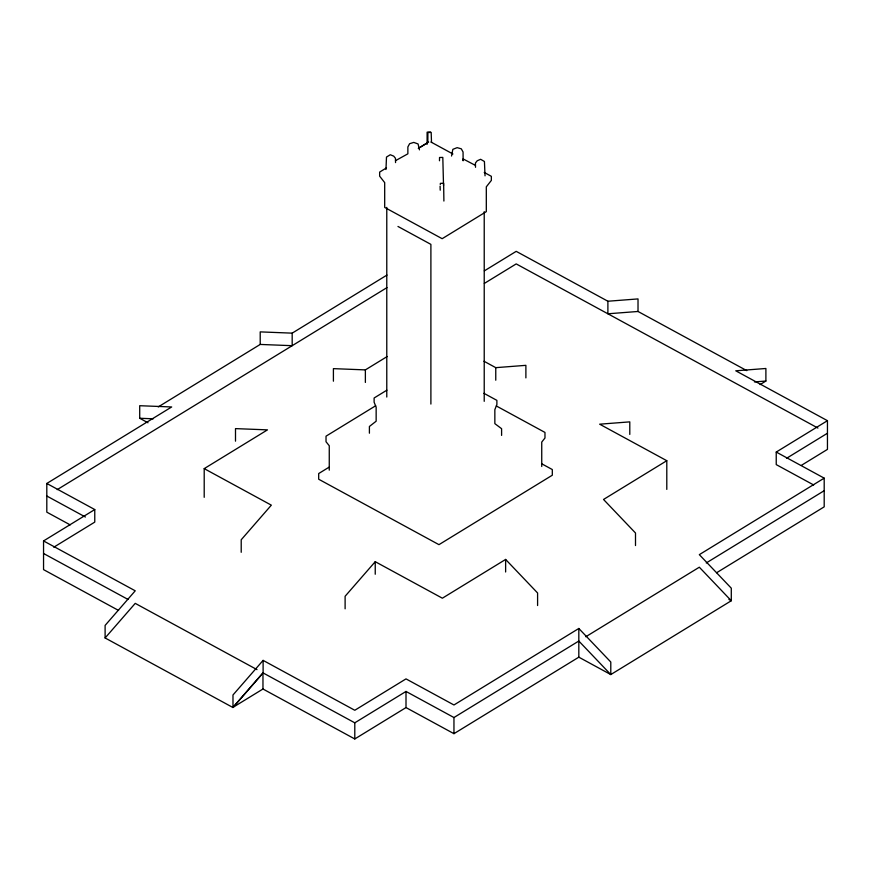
<?xml version="1.0" encoding="UTF-8"?>
<svg xmlns="http://www.w3.org/2000/svg" width="871" height="871" viewBox="0 0 871 871"><rect width="100%" height="100%" fill="white"/><g stroke="black" fill="none" stroke-linecap="round" stroke-linejoin="round"><path stroke-width="1.31" d="M439.485 160.765L439.528 157.488L442.806 157.422L443.535 185.621M440.291 184.543L440.356 183.367L443.633 183.302L443.894 201.049M813.666 484.973L776.235 464.613L776.235 452.06L824.195 478.146L699.326 554.653L731.292 588.186L731.292 600.74L610.789 674.568L578.823 641.034L453.954 717.53L406.006 691.443L354.791 722.821L262.966 672.858L262.966 689.005L232.84 707.459L105.108 637.964L135.234 603.363L256.999 669.614M263.107 660.381L232.982 694.982L232.982 707.535L263.107 672.935L263.107 660.381L354.791 710.268L406.006 678.89L453.954 704.977L578.823 628.481L610.789 662.014L610.789 674.568L578.823 657.17L453.954 733.676L406.006 707.579L354.791 738.956L262.966 689.005M232.84 707.459L262.966 672.858M537.592 605.53L537.592 592.977L505.626 559.443L442.37 598.203L375.238 561.686L345.112 596.276L345.112 608.829M386.474 167.896L379.647 172.077L379.647 176.16L384.688 182.616L384.688 207.429L442.163 238.698L486.312 211.642L486.312 186.83L491.353 180.406L491.353 176.323L484.232 172.447M418.287 148.397L427.378 142.833M418.995 147.983L428.684 142.049M158.25 406.909L260.211 344.437L292.177 345.689L292.177 333.147L386.985 275.062M70.203 524.886L46.805 512.159L46.805 483.47L171.674 406.964L139.708 405.712L139.708 418.265L147.994 422.773M57.214 489.644L386.985 287.604M118.565 610.44L43.55 569.623L43.55 540.935L94.765 509.557L46.805 483.47M484.341 270.87L516.209 251.349L607.893 301.235L638.018 298.916L638.018 311.47L746.774 370.632M53.795 547.206L94.765 522.11L94.765 509.557M484.341 283.423L516.209 263.902L817.923 428.053M204.206 497.33L204.206 468.631L267.473 429.871L235.497 428.619L235.497 441.172M333.408 381.193L333.408 368.64L365.374 369.892L387.225 356.5M386.876 390.175L374.116 397.993L374.116 402.184L376.152 407.214L376.152 421.205L369.402 426.485L369.402 433.203M375.673 405.755L326.026 436.175L326.026 441.749L329.26 445.745L329.26 470.144M329.096 467.172L318.688 473.552L318.688 479.224L438.962 544.658L552.312 475.218L552.312 469.545L541.588 463.72M760.1 384.59L765.892 381.041L765.892 368.487L735.766 370.806L827.45 420.682L827.45 449.382L801.276 465.419M629.787 434.422L629.787 421.869L599.662 424.188L666.794 460.705L603.527 499.464L635.503 532.998L635.503 545.551M776.235 452.06L827.45 420.682M786.48 458.342L827.45 433.235M585.769 636.766L699.326 567.206L731.292 600.74L728.918 599.444M706.261 562.96L824.195 490.7M716.659 572.715L824.195 506.846L824.195 478.146M395.467 160.7L407.868 153.819L407.868 146.938L409.62 143.704L413.758 142.409L418.08 143.965L419.452 149.866M638.018 311.47L607.893 313.789L607.893 301.235M483.993 361.247L495.762 367.66L525.888 365.341L525.888 377.894M754.428 381.923L765.892 381.041M430.524 132.044L427.117 132.185L427.095 144.314M292.177 333.147L260.211 331.884L260.211 344.437M139.708 418.265L153.231 418.799M475.533 167.297L475.446 165.403L463.056 158.892L463.132 160.787L463.056 152L461.292 148.821L457.155 147.656L452.844 149.333L451.548 156.029M430.927 142.017L452.92 153.982M397.971 226.46L430.895 244.37L430.895 404.068M483.938 393.322L496.884 400.366L496.884 404.547L494.848 409.642L494.848 423.644L501.598 428.695L501.598 435.402M496.328 405.962L544.974 432.43L544.974 438.004L541.74 442.098L541.74 466.497M204.206 468.631L271.338 505.158L241.213 539.759L241.213 552.301M46.805 496.024L85.402 517.015M43.55 540.935L135.234 590.81L105.108 625.411L105.108 637.964M43.55 553.488L128.091 599.477M440.095 186.176L440.214 190.194M431.515 142.474L431.178 132.446L427.901 132.512L427.846 141.581M666.794 460.705L666.794 489.404M578.823 628.481L578.823 657.17M505.626 559.443L505.626 571.997M495.762 367.66L495.762 380.213M485.038 175.833L484.428 161.505L480.629 159.295L477.21 160.776L475.446 162.997L475.446 165.403M484.222 211.686L484.222 401.324M453.954 717.53L453.954 733.676M406.006 691.443L406.006 707.579M395.554 162.594L395.467 158.293L393.703 156.127L390.284 154.744L386.495 157.063L385.962 169.518M386.778 207.396L386.778 397.034M375.238 561.686L375.238 574.239M365.374 369.892L365.374 382.445M354.791 722.821L354.791 738.956"/></g></svg>
